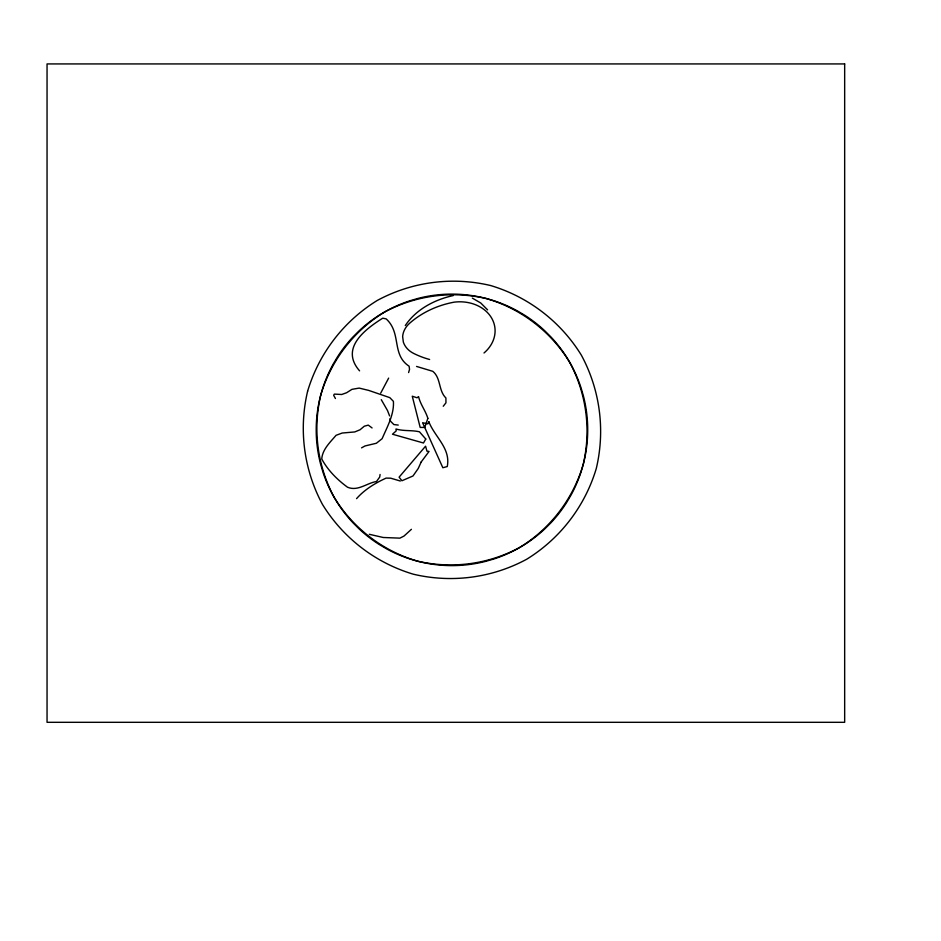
<?xml version="1.0" encoding="UTF-8"?>
<svg xmlns="http://www.w3.org/2000/svg" width="941" height="941" viewBox="0 0 941 941"><rect width="100%" height="100%" fill="white"/><g stroke="black" fill="none" stroke-linecap="round" stroke-linejoin="round"><path stroke-width="1.41" d="M380.07 474.487L379.717 477.028L376.494 481.498C366.684 483.133 357.78 491.578 347.535 487.226C337.231 479.687 327.856 470.3 321.751 459.008C322.351 449.48 330.197 442.223 336.066 435.318L342.183 433.036L354.733 431.943L360.015 429.79L364.296 426.214L368.26 425.12L372.083 427.943M380.717 393.091L388.645 378.106M405.3 325.527C416.04 309.413 434.648 299.579 453.268 295.568M408.594 372.565L409.547 369.331L409.112 366.214C391.28 354.604 401.783 333.055 386.151 318.881L382.728 318.187C364.285 329.797 339.983 348.535 359.58 370.848M443.246 406.253L445.952 402.795L445.916 397.984C438.283 390.621 441.129 378.106 432.789 371.319L416.557 366.437M411.405 529.312L404.018 536.052L399.913 538.146L383.21 537.487L369.307 534.288M356.568 498.636C364.602 489.508 375.165 483.121 386.116 478.099L390.727 478.193L400.313 481.027M361.556 447.857L365.037 445.952L376.365 443.258L382.105 438.706C387.174 426.92 394.279 414.452 393.409 401.348L389.809 397.643L368.684 390.397L359.156 388.092L351.934 389.351L346.606 392.738L341.701 394.491L334.349 394.103L333.655 395.279L335.431 398.525M398.243 425.073L393.879 424.567L390.48 421.168L390.033 418.533M472.358 298.132L480.757 303.002L487.591 309.86M381.258 399.654L387.504 410.535L389.598 415.898M429.602 359.486A81.914 66.94 -7.3 0 1 413.864 353.522A24.878 20.326 -7.3 0 1 403.36 342.148L402.642 336.619A24.878 20.326 -7.3 0 1 409.958 322.963A81.914 66.94 -7.3 0 1 454.115 302.167A37.228 30.418 -7.3 0 1 491.543 317.917A37.228 30.418 -7.3 0 1 484.015 352.981M307.625 391.185C298.532 429.555 303.837 469.865 322.551 504.564C343.253 538.134 375.506 562.883 413.287 574.186C451.656 583.291 491.955 577.986 526.666 559.26C560.236 538.558 584.973 506.317 596.276 468.536C605.381 430.166 600.076 389.856 581.35 355.157C560.66 321.587 528.407 296.838 490.626 285.535C452.256 276.431 411.958 281.735 377.247 300.461C343.677 321.163 318.928 353.404 307.625 391.185M320.822 394.726C312.553 429.59 317.376 466.207 334.384 497.742C353.193 528.242 382.493 550.72 416.816 560.989C451.68 569.258 488.297 564.435 519.832 547.427C550.332 528.619 572.81 499.33 583.091 464.995C591.36 430.131 586.537 393.514 569.528 361.979C550.72 331.479 521.42 309.001 487.097 298.732C452.233 290.463 415.616 295.286 384.081 312.294C353.581 331.103 331.091 360.403 320.822 394.726M322.845 387.904L320.469 396.102A135.751 135.751 0 0 0 320.469 463.619L322.845 471.806A135.751 135.751 0 0 0 332.985 495.26L337.337 502.6A135.751 135.751 0 0 0 352.993 522.796L359.027 528.818A135.751 135.751 0 0 0 379.211 544.486L386.551 548.826A135.751 135.751 0 0 0 410.005 558.978L418.192 561.354A135.751 135.751 0 0 0 485.709 561.354L493.907 558.978A135.751 135.751 0 0 0 517.35 548.826L524.69 544.486A135.751 135.751 0 0 0 544.886 528.818L550.92 522.796A135.751 135.751 0 0 0 566.576 502.6L570.916 495.26A135.751 135.751 0 0 0 581.067 471.817L583.444 463.619A135.751 135.751 0 0 0 583.444 396.102L581.067 387.915A135.751 135.751 0 0 0 570.916 364.461L566.576 357.121A135.751 135.751 0 0 0 550.92 336.937L544.886 330.903A135.751 135.751 0 0 0 524.702 315.235L517.362 310.895A135.751 135.751 0 0 0 493.907 300.755L485.721 298.368A135.751 135.751 0 0 0 418.192 298.368L410.005 300.744A135.751 135.751 0 0 0 386.551 310.895L379.211 315.235A135.751 135.751 0 0 0 359.027 330.903L352.993 336.925A135.751 135.751 0 0 0 337.337 357.121L332.996 364.461A135.751 135.751 0 0 0 322.845 387.904M427.861 418.333L424.756 427.426L420.18 427.426L412.264 396.196L417.039 397.772L418.545 396.596C420.392 404.477 425.555 410.688 427.861 418.333M421.18 461.972L418.263 468.442L412.993 475.981L401.936 480.745L399.102 477.158L425.579 446.175L426.943 451.162L429.061 451.421L421.18 461.972M428.814 421.697L427.826 423.862L422.591 422.721L442.835 467.736L447.257 466.548C450.904 448.316 434.754 437.047 428.814 421.697M425.767 439.035L423.474 442.999L392.479 434.224L396.22 430.884L395.961 428.99C403.713 431.331 411.676 429.966 419.451 431.801L425.767 439.035M844.665 63.929L47.05 63.929L47.05 722.312L844.665 722.312L844.665 63.929"/></g></svg>
